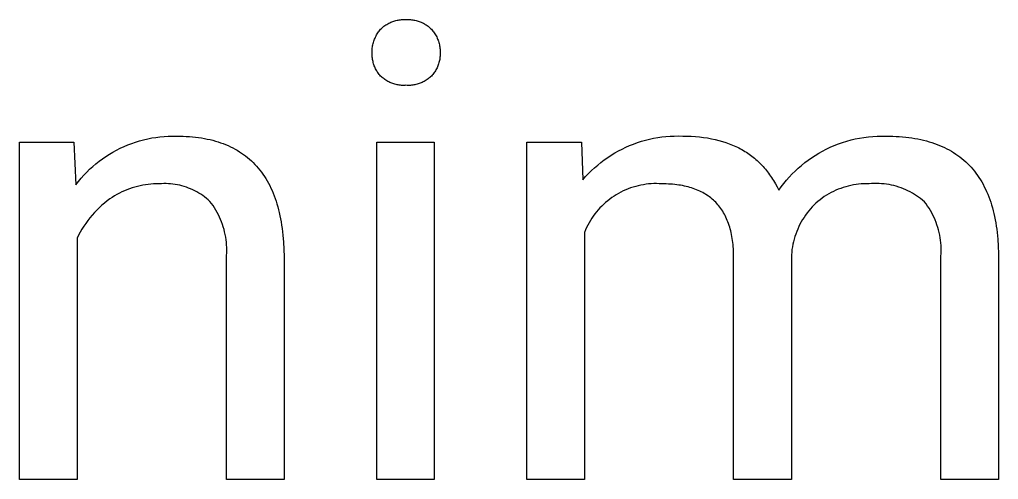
# Model space of a CAD drawing. Header units: millimetres. Extents: x 0 to 4030, y -54 to 2762.
# Drawn here: x 3788.8 to 3851.1, y 303.2 to 332.5 of the extents above; entities that cross this region are included whole.
import ezdxf

# ---------------------------------------------------------------- set-up
doc = ezdxf.new("R2010")
doc.units = ezdxf.units.MM
doc.header["$MEASUREMENT"] = 0
doc.layers.add('Domyślny', color=7, linetype='Continuous', true_color=0x000000)

msp = doc.modelspace()

# ---------------------------------------------------------------- linework, layer by layer
at = {"layer": 'Domyślny'}
for p, q in [((3812.955, 332.474), (3813.026, 332.483)), ((3813.026, 332.483), (3813.096, 332.489)), ((3813.096, 332.489), (3813.168, 332.492)), ((3813.168, 332.492), (3813.239, 332.493)), ((3813.239, 332.493), (3813.31, 332.492)), ((3813.31, 332.492), (3813.381, 332.488)), ((3813.381, 332.488), (3813.452, 332.492)), ((3813.452, 332.492), (3813.524, 332.493)), ((3813.524, 332.493), (3813.595, 332.492)), ((3813.595, 332.492), (3813.667, 332.488)), ((3813.667, 332.488), (3813.738, 332.482)), ((3813.738, 332.482), (3813.809, 332.474)), ((3811.722, 331.82), (3811.77, 331.876)), ((3811.77, 331.876), (3811.82, 331.926)), ((3811.82, 331.926), (3811.873, 331.975)), ((3811.873, 331.975), (3811.927, 332.021)), ((3811.927, 332.021), (3811.982, 332.066)), ((3811.982, 332.066), (3812.039, 332.108)), ((3812.039, 332.108), (3812.097, 332.149)), ((3812.097, 332.149), (3812.157, 332.187)), ((3812.157, 332.187), (3812.218, 332.224)), ((3812.218, 332.224), (3812.281, 332.258)), ((3812.281, 332.258), (3812.344, 332.29)), ((3812.344, 332.29), (3812.409, 332.32)), ((3812.409, 332.32), (3812.475, 332.347)), ((3812.475, 332.347), (3812.541, 332.373)), ((3812.541, 332.373), (3812.608, 332.396)), ((3812.608, 332.396), (3812.677, 332.416)), ((3812.677, 332.416), (3812.745, 332.434)), ((3812.745, 332.434), (3812.815, 332.45)), ((3812.815, 332.45), (3812.885, 332.464)), ((3812.885, 332.464), (3812.955, 332.474)), ((3813.809, 332.474), (3813.879, 332.463)), ((3813.879, 332.463), (3813.949, 332.449)), ((3813.949, 332.449), (3814.019, 332.434)), ((3814.019, 332.434), (3814.088, 332.415)), ((3814.088, 332.415), (3814.157, 332.395)), ((3814.157, 332.395), (3814.224, 332.372)), ((3814.224, 332.372), (3814.291, 332.347)), ((3814.291, 332.347), (3814.357, 332.319)), ((3814.357, 332.319), (3814.422, 332.289)), ((3814.422, 332.289), (3814.486, 332.257)), ((3814.486, 332.257), (3814.549, 332.223)), ((3814.549, 332.223), (3814.61, 332.187)), ((3814.61, 332.187), (3814.67, 332.148)), ((3814.67, 332.148), (3814.729, 332.108)), ((3814.729, 332.108), (3814.787, 332.065)), ((3814.787, 332.065), (3814.843, 332.021)), ((3814.843, 332.021), (3814.897, 331.975)), ((3814.897, 331.975), (3814.95, 331.926)), ((3814.95, 331.926), (3815.001, 331.876)), ((3815.001, 331.876), (3815.05, 331.82)), ((3811.356, 331.178), (3811.382, 331.247)), ((3811.382, 331.247), (3811.411, 331.316)), ((3811.411, 331.316), (3811.442, 331.383)), ((3811.442, 331.383), (3811.476, 331.449)), ((3811.476, 331.449), (3811.511, 331.515)), ((3811.511, 331.515), (3811.549, 331.578)), ((3811.549, 331.578), (3811.589, 331.641)), ((3811.589, 331.641), (3811.631, 331.702)), ((3811.631, 331.702), (3811.676, 331.762)), ((3811.676, 331.762), (3811.722, 331.82)), ((3815.05, 331.82), (3815.096, 331.762)), ((3815.096, 331.762), (3815.141, 331.703)), ((3815.141, 331.703), (3815.184, 331.642)), ((3815.184, 331.642), (3815.225, 331.58)), ((3815.225, 331.58), (3815.263, 331.516)), ((3815.263, 331.516), (3815.299, 331.451)), ((3815.299, 331.451), (3815.333, 331.385)), ((3815.333, 331.385), (3815.365, 331.317)), ((3815.365, 331.317), (3815.394, 331.249)), ((3815.394, 331.249), (3815.421, 331.18)), ((3811.232, 330.599), (3811.239, 330.673)), ((3811.239, 330.673), (3811.248, 330.747)), ((3811.248, 330.747), (3811.26, 330.82)), ((3811.26, 330.82), (3811.274, 330.893)), ((3811.274, 330.893), (3811.291, 330.965)), ((3811.291, 330.965), (3811.31, 331.037)), ((3811.31, 331.037), (3811.332, 331.108)), ((3811.332, 331.108), (3811.356, 331.178)), ((3815.421, 331.18), (3815.446, 331.109)), ((3815.446, 331.109), (3815.468, 331.038)), ((3815.468, 331.038), (3815.487, 330.966)), ((3815.487, 330.966), (3815.504, 330.894)), ((3815.504, 330.894), (3815.519, 330.821)), ((3815.519, 330.821), (3815.531, 330.748)), ((3815.531, 330.748), (3815.541, 330.674)), ((3815.541, 330.674), (3815.548, 330.6)), ((3811.225, 330.306), (3811.226, 330.377)), ((3811.227, 330.236), (3811.225, 330.306)), ((3811.226, 330.451), (3811.227, 330.525)), ((3811.226, 330.377), (3811.226, 330.451)), ((3811.227, 330.525), (3811.232, 330.599)), ((3811.23, 330.166), (3811.227, 330.236)), ((3811.236, 330.096), (3811.23, 330.166)), ((3811.244, 330.026), (3811.236, 330.096)), ((3811.255, 329.957), (3811.244, 330.026)), ((3815.535, 330.026), (3815.524, 329.956)), ((3815.543, 330.095), (3815.535, 330.026)), ((3815.549, 330.166), (3815.543, 330.095)), ((3815.548, 330.6), (3815.552, 330.525)), ((3815.553, 330.236), (3815.549, 330.166)), ((3815.552, 330.525), (3815.554, 330.451)), ((3815.554, 330.451), (3815.553, 330.377)), ((3815.553, 330.377), (3815.554, 330.306)), ((3815.554, 330.306), (3815.553, 330.236)), ((3811.268, 329.888), (3811.255, 329.957)), ((3811.283, 329.819), (3811.268, 329.888)), ((3811.301, 329.751), (3811.283, 329.819)), ((3811.32, 329.684), (3811.301, 329.751)), ((3811.342, 329.617), (3811.32, 329.684)), ((3811.367, 329.551), (3811.342, 329.617)), ((3811.393, 329.486), (3811.367, 329.551)), ((3811.422, 329.422), (3811.393, 329.486)), ((3811.452, 329.359), (3811.422, 329.422)), ((3815.354, 329.421), (3815.323, 329.358)), ((3815.383, 329.485), (3815.354, 329.421)), ((3815.41, 329.55), (3815.383, 329.485)), ((3815.435, 329.616), (3815.41, 329.55)), ((3815.457, 329.683), (3815.435, 329.616)), ((3815.477, 329.75), (3815.457, 329.683)), ((3815.495, 329.818), (3815.477, 329.75)), ((3815.511, 329.887), (3815.495, 329.818)), ((3815.524, 329.956), (3815.511, 329.887)), ((3811.485, 329.297), (3811.452, 329.359)), ((3811.52, 329.236), (3811.485, 329.297)), ((3811.557, 329.176), (3811.52, 329.236)), ((3811.596, 329.118), (3811.557, 329.176)), ((3811.636, 329.061), (3811.596, 329.118)), ((3811.679, 329.005), (3811.636, 329.061)), ((3811.724, 328.951), (3811.679, 329.005)), ((3811.77, 328.898), (3811.724, 328.951)), ((3811.821, 328.849), (3811.77, 328.898)), ((3811.874, 328.802), (3811.821, 328.849)), ((3811.929, 328.757), (3811.874, 328.802)), ((3811.985, 328.714), (3811.929, 328.757)), ((3814.841, 328.757), (3814.784, 328.714)), ((3814.896, 328.802), (3814.841, 328.757)), ((3814.949, 328.849), (3814.896, 328.802)), ((3815.001, 328.898), (3814.949, 328.849)), ((3815.048, 328.95), (3815.001, 328.898)), ((3815.093, 329.004), (3815.048, 328.95)), ((3815.136, 329.06), (3815.093, 329.004)), ((3815.177, 329.117), (3815.136, 329.06)), ((3815.217, 329.175), (3815.177, 329.117)), ((3815.254, 329.235), (3815.217, 329.175)), ((3815.29, 329.296), (3815.254, 329.235)), ((3815.323, 329.358), (3815.29, 329.296)), ((3812.042, 328.672), (3811.985, 328.714)), ((3812.101, 328.633), (3812.042, 328.672)), ((3812.161, 328.596), (3812.101, 328.633)), ((3812.222, 328.561), (3812.161, 328.596)), ((3812.285, 328.527), (3812.222, 328.561)), ((3812.348, 328.496), (3812.285, 328.527)), ((3812.413, 328.468), (3812.348, 328.496)), ((3812.479, 328.441), (3812.413, 328.468)), ((3812.545, 328.417), (3812.479, 328.441)), ((3812.612, 328.394), (3812.545, 328.417)), ((3812.68, 328.375), (3812.612, 328.394)), ((3812.749, 328.357), (3812.68, 328.375)), ((3812.818, 328.342), (3812.749, 328.357)), ((3812.887, 328.329), (3812.818, 328.342)), ((3812.957, 328.319), (3812.887, 328.329)), ((3813.028, 328.311), (3812.957, 328.319)), ((3813.098, 328.305), (3813.028, 328.311)), ((3813.169, 328.302), (3813.098, 328.305)), ((3813.24, 328.301), (3813.169, 328.302)), ((3813.31, 328.303), (3813.24, 328.301)), ((3813.381, 328.307), (3813.31, 328.303)), ((3813.452, 328.303), (3813.381, 328.307)), ((3813.523, 328.301), (3813.452, 328.303)), ((3813.594, 328.302), (3813.523, 328.301)), ((3813.665, 328.306), (3813.594, 328.302)), ((3813.736, 328.311), (3813.665, 328.306)), ((3813.806, 328.32), (3813.736, 328.311)), ((3813.877, 328.33), (3813.806, 328.32)), ((3813.946, 328.343), (3813.877, 328.33)), ((3814.016, 328.358), (3813.946, 328.343)), ((3814.085, 328.375), (3814.016, 328.358)), ((3814.153, 328.395), (3814.085, 328.375)), ((3814.22, 328.417), (3814.153, 328.395)), ((3814.287, 328.442), (3814.22, 328.417)), ((3814.353, 328.468), (3814.287, 328.442)), ((3814.418, 328.497), (3814.353, 328.468)), ((3814.482, 328.528), (3814.418, 328.497)), ((3814.545, 328.561), (3814.482, 328.528)), ((3814.607, 328.596), (3814.545, 328.561)), ((3814.667, 328.634), (3814.607, 328.596)), ((3814.726, 328.673), (3814.667, 328.634)), ((3814.784, 328.714), (3814.726, 328.673)), ((3797.469, 324.996), (3797.73, 325.03)), ((3797.73, 325.03), (3797.993, 325.055)), ((3797.993, 325.055), (3798.256, 325.071)), ((3798.256, 325.071), (3798.52, 325.078)), ((3798.52, 325.078), (3798.784, 325.076)), ((3798.784, 325.076), (3798.994, 325.074)), ((3798.994, 325.074), (3799.201, 325.068)), ((3799.201, 325.068), (3799.404, 325.059)), ((3799.404, 325.059), (3799.605, 325.046)), ((3799.605, 325.046), (3799.802, 325.029)), ((3799.802, 325.029), (3799.996, 325.008)), ((3799.996, 325.008), (3800.186, 324.984)), ((3829.392, 324.982), (3829.655, 325.02)), ((3829.655, 325.02), (3829.919, 325.049)), ((3829.919, 325.049), (3830.184, 325.069)), ((3830.184, 325.069), (3830.449, 325.08)), ((3830.449, 325.08), (3830.715, 325.083)), ((3830.715, 325.083), (3830.981, 325.076)), ((3830.981, 325.076), (3831.258, 325.072)), ((3831.258, 325.072), (3831.53, 325.062)), ((3831.53, 325.062), (3831.797, 325.045)), ((3831.797, 325.045), (3832.058, 325.022)), ((3832.058, 325.022), (3832.313, 324.992)), ((3842.512, 324.992), (3842.79, 325.027)), ((3842.79, 325.027), (3843.068, 325.054)), ((3843.068, 325.054), (3843.348, 325.071)), ((3843.348, 325.071), (3843.628, 325.078)), ((3843.628, 325.078), (3843.907, 325.076)), ((3843.907, 325.076), (3844.341, 325.068)), ((3844.341, 325.068), (3844.552, 325.059)), ((3844.552, 325.059), (3844.76, 325.047)), ((3844.76, 325.047), (3844.965, 325.03)), ((3844.965, 325.03), (3845.166, 325.01)), ((3845.166, 325.01), (3845.364, 324.986)), ((3788.803, 303.219), (3788.803, 324.696)), ((3788.803, 324.696), (3792.262, 324.696)), ((3792.262, 324.696), (3792.381, 321.981)), ((3795.208, 324.303), (3795.447, 324.414)), ((3795.447, 324.414), (3795.69, 324.516)), ((3795.69, 324.516), (3795.937, 324.61)), ((3795.937, 324.61), (3796.186, 324.696)), ((3796.186, 324.696), (3796.438, 324.774)), ((3796.438, 324.774), (3796.693, 324.842)), ((3796.693, 324.842), (3796.95, 324.902)), ((3796.95, 324.902), (3797.208, 324.954)), ((3797.208, 324.954), (3797.469, 324.996)), ((3800.186, 324.984), (3800.373, 324.956)), ((3800.373, 324.956), (3800.557, 324.924)), ((3800.557, 324.924), (3800.738, 324.888)), ((3800.738, 324.888), (3800.916, 324.849)), ((3800.916, 324.849), (3801.09, 324.806)), ((3801.09, 324.806), (3801.261, 324.759)), ((3801.261, 324.759), (3801.428, 324.708)), ((3801.428, 324.708), (3801.592, 324.654)), ((3801.592, 324.654), (3801.753, 324.596)), ((3801.753, 324.596), (3801.911, 324.534)), ((3801.911, 324.534), (3802.066, 324.469)), ((3802.066, 324.469), (3802.217, 324.399)), ((3802.217, 324.399), (3802.365, 324.326)), ((3811.523, 303.219), (3811.523, 324.696)), ((3811.523, 324.696), (3815.182, 324.696)), ((3815.182, 324.696), (3815.182, 303.219)), ((3821.077, 303.219), (3821.077, 324.696)), ((3821.077, 324.696), (3824.536, 324.696)), ((3824.536, 324.696), (3824.634, 322.299)), ((3827.365, 324.367), (3827.608, 324.474)), ((3827.608, 324.474), (3827.855, 324.572)), ((3827.855, 324.572), (3828.105, 324.662)), ((3828.105, 324.662), (3828.358, 324.743)), ((3828.358, 324.743), (3828.613, 324.816)), ((3828.613, 324.816), (3828.871, 324.88)), ((3828.871, 324.88), (3829.131, 324.936)), ((3829.131, 324.936), (3829.392, 324.982)), ((3832.313, 324.992), (3832.562, 324.954)), ((3832.562, 324.954), (3832.807, 324.911)), ((3832.807, 324.911), (3833.045, 324.86)), ((3833.045, 324.86), (3833.278, 324.803)), ((3833.278, 324.803), (3833.505, 324.739)), ((3833.505, 324.739), (3833.727, 324.668)), ((3833.727, 324.668), (3833.836, 324.63)), ((3833.836, 324.63), (3833.943, 324.591)), ((3833.943, 324.591), (3834.049, 324.549)), ((3834.049, 324.549), (3834.153, 324.506)), ((3834.153, 324.506), (3834.257, 324.462)), ((3834.257, 324.462), (3834.358, 324.415)), ((3834.358, 324.415), (3834.459, 324.367)), ((3840.369, 324.369), (3840.626, 324.479)), ((3840.626, 324.479), (3840.887, 324.58)), ((3840.887, 324.58), (3841.152, 324.671)), ((3841.152, 324.671), (3841.419, 324.754)), ((3841.419, 324.754), (3841.689, 324.827)), ((3841.689, 324.827), (3841.962, 324.891)), ((3841.962, 324.891), (3842.236, 324.946)), ((3842.236, 324.946), (3842.512, 324.992)), ((3845.364, 324.986), (3845.559, 324.959)), ((3845.559, 324.959), (3845.75, 324.928)), ((3845.75, 324.928), (3845.938, 324.893)), ((3845.938, 324.893), (3846.122, 324.855)), ((3846.122, 324.855), (3846.303, 324.813)), ((3846.303, 324.813), (3846.481, 324.767)), ((3846.481, 324.767), (3846.656, 324.718)), ((3846.656, 324.718), (3846.826, 324.665)), ((3846.826, 324.665), (3846.994, 324.608)), ((3846.994, 324.608), (3847.158, 324.548)), ((3847.158, 324.548), (3847.319, 324.484)), ((3847.319, 324.484), (3847.476, 324.417)), ((3847.476, 324.417), (3847.631, 324.346)), ((3794.075, 323.631), (3794.292, 323.781)), ((3794.292, 323.781), (3794.514, 323.923)), ((3794.514, 323.923), (3794.741, 324.057)), ((3794.741, 324.057), (3794.973, 324.184)), ((3794.973, 324.184), (3795.208, 324.303)), ((3802.365, 324.326), (3802.509, 324.249)), ((3802.509, 324.249), (3802.651, 324.169)), ((3802.651, 324.169), (3802.789, 324.084)), ((3802.789, 324.084), (3802.923, 323.996)), ((3802.923, 323.996), (3803.055, 323.904)), ((3803.055, 323.904), (3803.183, 323.809)), ((3803.183, 323.809), (3803.308, 323.71)), ((3826.21, 323.716), (3826.432, 323.861)), ((3826.432, 323.861), (3826.659, 324)), ((3826.659, 324), (3826.89, 324.13)), ((3826.89, 324.13), (3827.126, 324.253)), ((3827.126, 324.253), (3827.365, 324.367)), ((3834.459, 324.367), (3834.558, 324.318)), ((3834.558, 324.318), (3834.655, 324.266)), ((3834.655, 324.266), (3834.751, 324.213)), ((3834.751, 324.213), (3834.846, 324.158)), ((3834.846, 324.158), (3834.939, 324.102)), ((3834.939, 324.102), (3835.031, 324.044)), ((3835.031, 324.044), (3835.122, 323.984)), ((3835.122, 323.984), (3835.211, 323.922)), ((3835.211, 323.922), (3835.299, 323.859)), ((3835.299, 323.859), (3835.385, 323.794)), ((3835.385, 323.794), (3835.47, 323.728)), ((3839.177, 323.702), (3839.402, 323.85)), ((3839.402, 323.85), (3839.632, 323.991)), ((3839.632, 323.991), (3839.866, 324.124)), ((3839.866, 324.124), (3840.115, 324.251)), ((3840.115, 324.251), (3840.369, 324.369)), ((3847.631, 324.346), (3847.781, 324.271)), ((3847.781, 324.271), (3847.929, 324.192)), ((3847.929, 324.192), (3848.072, 324.11)), ((3848.072, 324.11), (3848.213, 324.024)), ((3848.213, 324.024), (3848.35, 323.935)), ((3848.35, 323.935), (3848.484, 323.842)), ((3848.484, 323.842), (3848.614, 323.745)), ((3793.26, 322.962), (3793.455, 323.14)), ((3793.455, 323.14), (3793.656, 323.311)), ((3793.656, 323.311), (3793.863, 323.475)), ((3793.863, 323.475), (3794.075, 323.631)), ((3803.308, 323.71), (3803.43, 323.606)), ((3803.43, 323.606), (3803.548, 323.5)), ((3803.548, 323.5), (3803.663, 323.389)), ((3803.663, 323.389), (3803.775, 323.275)), ((3803.775, 323.275), (3803.883, 323.157)), ((3803.883, 323.157), (3803.988, 323.035)), ((3825.374, 323.06), (3825.575, 323.235)), ((3825.575, 323.235), (3825.781, 323.402)), ((3825.781, 323.402), (3825.993, 323.562)), ((3825.993, 323.562), (3826.21, 323.716)), ((3835.47, 323.728), (3835.554, 323.66)), ((3835.554, 323.66), (3835.636, 323.59)), ((3835.636, 323.59), (3835.717, 323.518)), ((3835.717, 323.518), (3835.796, 323.445)), ((3835.796, 323.445), (3835.874, 323.37)), ((3835.874, 323.37), (3835.95, 323.293)), ((3835.95, 323.293), (3836.026, 323.215)), ((3836.026, 323.215), (3836.099, 323.135)), ((3838.331, 323.037), (3838.534, 323.214)), ((3838.534, 323.214), (3838.743, 323.384)), ((3838.743, 323.384), (3838.958, 323.546)), ((3838.958, 323.546), (3839.177, 323.702)), ((3848.614, 323.745), (3848.741, 323.645)), ((3848.741, 323.645), (3848.865, 323.54)), ((3848.865, 323.54), (3848.985, 323.433)), ((3848.985, 323.433), (3849.102, 323.321)), ((3849.102, 323.321), (3849.216, 323.206)), ((3849.216, 323.206), (3849.326, 323.088)), ((3792.713, 322.392), (3792.889, 322.588)), ((3792.889, 322.588), (3793.071, 322.778)), ((3793.071, 322.778), (3793.26, 322.962)), ((3803.988, 323.035), (3804.09, 322.909)), ((3804.09, 322.909), (3804.189, 322.78)), ((3804.189, 322.78), (3804.284, 322.647)), ((3804.284, 322.647), (3804.376, 322.51)), ((3824.81, 322.499), (3824.992, 322.692)), ((3824.992, 322.692), (3825.18, 322.88)), ((3825.18, 322.88), (3825.374, 323.06)), ((3836.099, 323.135), (3836.172, 323.053)), ((3836.172, 323.053), (3836.243, 322.97)), ((3836.243, 322.97), (3836.312, 322.885)), ((3836.312, 322.885), (3836.38, 322.798)), ((3836.38, 322.798), (3836.447, 322.709)), ((3836.447, 322.709), (3836.512, 322.619)), ((3836.512, 322.619), (3836.576, 322.527)), ((3836.576, 322.527), (3836.639, 322.434)), ((3837.759, 322.467), (3837.943, 322.664)), ((3837.943, 322.664), (3838.134, 322.853)), ((3838.134, 322.853), (3838.331, 323.037)), ((3849.326, 323.088), (3849.433, 322.965)), ((3849.433, 322.965), (3849.536, 322.839)), ((3849.536, 322.839), (3849.636, 322.71)), ((3849.636, 322.71), (3849.733, 322.577)), ((3849.733, 322.577), (3849.826, 322.44)), ((3792.381, 321.981), (3792.543, 322.189)), ((3792.543, 322.189), (3792.713, 322.392)), ((3796.463, 321.916), (3796.293, 321.877)), ((3796.634, 321.951), (3796.463, 321.916)), ((3796.807, 321.979), (3796.634, 321.951)), ((3796.98, 322.002), (3796.807, 321.979)), ((3797.155, 322.019), (3796.98, 322.002)), ((3797.329, 322.03), (3797.155, 322.019)), ((3797.504, 322.035), (3797.329, 322.03)), ((3797.679, 322.035), (3797.504, 322.035)), ((3797.825, 322.045), (3797.679, 322.035)), ((3797.972, 322.049), (3797.825, 322.045)), ((3798.118, 322.049), (3797.972, 322.049)), ((3798.265, 322.044), (3798.118, 322.049)), ((3798.411, 322.033), (3798.265, 322.044)), ((3798.557, 322.018), (3798.411, 322.033)), ((3798.702, 321.997), (3798.557, 322.018)), ((3798.846, 321.971), (3798.702, 321.997)), ((3798.989, 321.941), (3798.846, 321.971)), ((3799.131, 321.905), (3798.989, 321.941)), ((3799.272, 321.864), (3799.131, 321.905)), ((3804.376, 322.51), (3804.465, 322.369)), ((3804.465, 322.369), (3804.551, 322.225)), ((3804.551, 322.225), (3804.633, 322.077)), ((3804.633, 322.077), (3804.712, 321.925)), ((3804.712, 321.925), (3804.788, 321.77)), ((3824.634, 322.299), (3824.81, 322.499)), ((3828.154, 321.916), (3827.991, 321.874)), ((3828.318, 321.952), (3828.154, 321.916)), ((3828.484, 321.983), (3828.318, 321.952)), ((3828.65, 322.007), (3828.484, 321.983)), ((3828.817, 322.026), (3828.65, 322.007)), ((3828.984, 322.04), (3828.817, 322.026)), ((3829.152, 322.047), (3828.984, 322.04)), ((3829.32, 322.049), (3829.152, 322.047)), ((3829.488, 322.045), (3829.32, 322.049)), ((3829.656, 322.035), (3829.488, 322.045)), ((3829.937, 322.03), (3829.656, 322.035)), ((3830.074, 322.025), (3829.937, 322.03)), ((3830.209, 322.016), (3830.074, 322.025)), ((3830.342, 322.006), (3830.209, 322.016)), ((3830.472, 321.994), (3830.342, 322.006)), ((3830.601, 321.979), (3830.472, 321.994)), ((3830.727, 321.961), (3830.601, 321.979)), ((3830.85, 321.942), (3830.727, 321.961)), ((3830.972, 321.92), (3830.85, 321.942)), ((3831.091, 321.896), (3830.972, 321.92)), ((3831.208, 321.87), (3831.091, 321.896)), ((3836.639, 322.434), (3836.7, 322.339)), ((3836.7, 322.339), (3836.76, 322.242)), ((3836.76, 322.242), (3836.818, 322.143)), ((3836.818, 322.143), (3836.875, 322.043)), ((3836.875, 322.043), (3836.985, 321.837)), ((3837.246, 321.844), (3837.41, 322.057)), ((3837.41, 322.057), (3837.581, 322.265)), ((3837.581, 322.265), (3837.759, 322.467)), ((3841.513, 321.895), (3841.351, 321.852)), ((3841.676, 321.933), (3841.513, 321.895)), ((3841.841, 321.965), (3841.676, 321.933)), ((3842.006, 321.991), (3841.841, 321.965)), ((3842.172, 322.011), (3842.006, 321.991)), ((3842.339, 322.026), (3842.172, 322.011)), ((3842.506, 322.035), (3842.339, 322.026)), ((3842.674, 322.038), (3842.506, 322.035)), ((3842.841, 322.035), (3842.674, 322.038)), ((3842.999, 322.048), (3842.841, 322.035)), ((3843.158, 322.056), (3842.999, 322.048)), ((3843.317, 322.058), (3843.158, 322.056)), ((3843.475, 322.054), (3843.317, 322.058)), ((3843.633, 322.046), (3843.475, 322.054)), ((3843.791, 322.031), (3843.633, 322.046)), ((3843.949, 322.012), (3843.791, 322.031)), ((3844.106, 321.987), (3843.949, 322.012)), ((3844.261, 321.956), (3844.106, 321.987)), ((3844.416, 321.92), (3844.261, 321.956)), ((3844.569, 321.879), (3844.416, 321.92)), ((3849.826, 322.44), (3849.916, 322.299)), ((3849.916, 322.299), (3850.002, 322.155)), ((3850.002, 322.155), (3850.085, 322.007)), ((3850.085, 322.007), (3850.165, 321.855)), ((3794.997, 321.359), (3794.846, 321.27)), ((3795.151, 321.442), (3794.997, 321.359)), ((3795.307, 321.52), (3795.151, 321.442)), ((3795.466, 321.593), (3795.307, 321.52)), ((3795.627, 321.661), (3795.466, 321.593)), ((3795.791, 321.723), (3795.627, 321.661)), ((3795.956, 321.78), (3795.791, 321.723)), ((3796.124, 321.831), (3795.956, 321.78)), ((3796.293, 321.877), (3796.124, 321.831)), ((3799.412, 321.819), (3799.272, 321.864)), ((3799.549, 321.769), (3799.412, 321.819)), ((3799.685, 321.714), (3799.549, 321.769)), ((3799.819, 321.654), (3799.685, 321.714)), ((3799.951, 321.59), (3799.819, 321.654)), ((3800.08, 321.521), (3799.951, 321.59)), ((3800.207, 321.448), (3800.08, 321.521)), ((3800.331, 321.37), (3800.207, 321.448)), ((3800.453, 321.288), (3800.331, 321.37)), ((3800.571, 321.202), (3800.453, 321.288)), ((3804.788, 321.77), (3804.86, 321.61)), ((3804.86, 321.61), (3804.929, 321.447)), ((3804.929, 321.447), (3804.995, 321.281)), ((3804.995, 321.281), (3805.058, 321.11)), ((3826.76, 321.346), (3826.617, 321.257)), ((3826.905, 321.43), (3826.76, 321.346)), ((3827.053, 321.51), (3826.905, 321.43)), ((3827.204, 321.584), (3827.053, 321.51)), ((3827.357, 321.653), (3827.204, 321.584)), ((3827.513, 321.716), (3827.357, 321.653)), ((3827.67, 321.774), (3827.513, 321.716)), ((3827.83, 321.827), (3827.67, 321.774)), ((3827.991, 321.874), (3827.83, 321.827)), ((3831.323, 321.841), (3831.208, 321.87)), ((3831.436, 321.81), (3831.323, 321.841)), ((3831.546, 321.777), (3831.436, 321.81)), ((3831.654, 321.741), (3831.546, 321.777)), ((3831.76, 321.703), (3831.654, 321.741)), ((3831.864, 321.663), (3831.76, 321.703)), ((3831.965, 321.621), (3831.864, 321.663)), ((3832.065, 321.576), (3831.965, 321.621)), ((3832.162, 321.529), (3832.065, 321.576)), ((3832.256, 321.48), (3832.162, 321.529)), ((3832.349, 321.428), (3832.256, 321.48)), ((3832.439, 321.374), (3832.349, 321.428)), ((3832.527, 321.318), (3832.439, 321.374)), ((3832.613, 321.259), (3832.527, 321.318)), ((3836.985, 321.837), (3837.089, 321.625)), ((3837.089, 321.625), (3837.246, 321.844)), ((3840.13, 321.311), (3839.989, 321.22)), ((3840.274, 321.397), (3840.13, 321.311)), ((3840.42, 321.478), (3840.274, 321.397)), ((3840.57, 321.553), (3840.42, 321.478)), ((3840.722, 321.624), (3840.57, 321.553)), ((3840.876, 321.689), (3840.722, 321.624)), ((3841.033, 321.749), (3840.876, 321.689)), ((3841.191, 321.803), (3841.033, 321.749)), ((3841.351, 321.852), (3841.191, 321.803)), ((3844.721, 321.832), (3844.569, 321.879)), ((3844.871, 321.781), (3844.721, 321.832)), ((3845.019, 321.724), (3844.871, 321.781)), ((3845.165, 321.662), (3845.019, 321.724)), ((3845.308, 321.595), (3845.165, 321.662)), ((3845.45, 321.523), (3845.308, 321.595)), ((3845.589, 321.446), (3845.45, 321.523)), ((3845.725, 321.365), (3845.589, 321.446)), ((3845.858, 321.279), (3845.725, 321.365)), ((3845.988, 321.188), (3845.858, 321.279)), ((3850.165, 321.855), (3850.241, 321.7)), ((3850.241, 321.7), (3850.314, 321.541)), ((3850.314, 321.541), (3850.384, 321.379)), ((3850.384, 321.379), (3850.45, 321.213)), ((3794.036, 320.668), (3793.873, 320.519)), ((3794.204, 320.811), (3794.036, 320.668)), ((3794.376, 320.948), (3794.204, 320.811)), ((3794.553, 321.079), (3794.376, 320.948)), ((3794.698, 321.177), (3794.553, 321.079)), ((3794.846, 321.27), (3794.698, 321.177)), ((3800.687, 321.112), (3800.571, 321.202)), ((3800.799, 321.018), (3800.687, 321.112)), ((3800.908, 320.92), (3800.799, 321.018)), ((3801.01, 320.786), (3800.908, 320.92)), ((3801.107, 320.65), (3801.01, 320.786)), ((3801.199, 320.51), (3801.107, 320.65)), ((3805.058, 321.11), (3805.117, 320.936)), ((3805.117, 320.936), (3805.173, 320.758)), ((3805.173, 320.758), (3805.226, 320.576)), ((3825.956, 320.74), (3825.835, 320.623)), ((3826.081, 320.852), (3825.956, 320.74)), ((3826.21, 320.96), (3826.081, 320.852)), ((3826.342, 321.064), (3826.21, 320.96)), ((3826.478, 321.162), (3826.342, 321.064)), ((3826.617, 321.257), (3826.478, 321.162)), ((3832.697, 321.199), (3832.613, 321.259)), ((3832.778, 321.136), (3832.697, 321.199)), ((3832.857, 321.07), (3832.778, 321.136)), ((3832.934, 321.003), (3832.857, 321.07)), ((3833.009, 320.933), (3832.934, 321.003)), ((3833.082, 320.86), (3833.009, 320.933)), ((3833.152, 320.786), (3833.082, 320.86)), ((3833.22, 320.709), (3833.152, 320.786)), ((3833.286, 320.63), (3833.22, 320.709)), ((3839.339, 320.692), (3839.221, 320.569)), ((3839.46, 320.81), (3839.339, 320.692)), ((3839.587, 320.919), (3839.46, 320.81)), ((3839.718, 321.024), (3839.587, 320.919)), ((3839.852, 321.125), (3839.718, 321.024)), ((3839.989, 321.22), (3839.852, 321.125)), ((3846.115, 321.093), (3845.988, 321.188)), ((3846.239, 320.994), (3846.115, 321.093)), ((3846.359, 320.89), (3846.239, 320.994)), ((3846.46, 320.756), (3846.359, 320.89)), ((3846.557, 320.619), (3846.46, 320.756)), ((3850.45, 321.213), (3850.513, 321.043)), ((3850.513, 321.043), (3850.572, 320.87)), ((3850.572, 320.87), (3850.629, 320.693)), ((3850.629, 320.693), (3850.681, 320.512)), ((3793.416, 320.042), (3793.275, 319.873)), ((3793.563, 320.206), (3793.416, 320.042)), ((3793.716, 320.365), (3793.563, 320.206)), ((3793.873, 320.519), (3793.716, 320.365)), ((3801.287, 320.367), (3801.199, 320.51)), ((3801.37, 320.222), (3801.287, 320.367)), ((3801.447, 320.073), (3801.37, 320.222)), ((3801.52, 319.922), (3801.447, 320.073)), ((3805.226, 320.576), (3805.275, 320.39)), ((3805.275, 320.39), (3805.321, 320.201)), ((3805.321, 320.201), (3805.364, 320.008)), ((3825.392, 320.118), (3825.293, 319.982)), ((3825.496, 320.25), (3825.392, 320.118)), ((3825.605, 320.378), (3825.496, 320.25)), ((3825.718, 320.503), (3825.605, 320.378)), ((3825.835, 320.623), (3825.718, 320.503)), ((3833.349, 320.548), (3833.286, 320.63)), ((3833.411, 320.465), (3833.349, 320.548)), ((3833.47, 320.379), (3833.411, 320.465)), ((3833.527, 320.29), (3833.47, 320.379)), ((3833.581, 320.2), (3833.527, 320.29)), ((3833.634, 320.107), (3833.581, 320.2)), ((3833.684, 320.012), (3833.634, 320.107)), ((3838.794, 320.042), (3838.699, 319.902)), ((3838.894, 320.18), (3838.794, 320.042)), ((3838.999, 320.313), (3838.894, 320.18)), ((3839.108, 320.443), (3838.999, 320.313)), ((3839.221, 320.569), (3839.108, 320.443)), ((3846.649, 320.479), (3846.557, 320.619)), ((3846.737, 320.335), (3846.649, 320.479)), ((3846.819, 320.189), (3846.737, 320.335)), ((3846.897, 320.04), (3846.819, 320.189)), ((3846.969, 319.889), (3846.897, 320.04)), ((3850.681, 320.512), (3850.731, 320.327)), ((3850.731, 320.327), (3850.777, 320.139)), ((3850.777, 320.139), (3850.819, 319.948)), ((3793.01, 319.521), (3792.887, 319.338)), ((3793.14, 319.699), (3793.01, 319.521)), ((3793.275, 319.873), (3793.14, 319.699)), ((3801.588, 319.769), (3801.52, 319.922)), ((3801.65, 319.614), (3801.588, 319.769)), ((3801.708, 319.456), (3801.65, 319.614)), ((3801.76, 319.297), (3801.708, 319.456)), ((3805.364, 320.008), (3805.404, 319.811)), ((3805.404, 319.811), (3805.44, 319.611)), ((3805.44, 319.611), (3805.473, 319.406)), ((3805.473, 319.406), (3805.503, 319.198)), ((3824.944, 319.408), (3824.869, 319.258)), ((3825.024, 319.556), (3824.944, 319.408)), ((3825.109, 319.701), (3825.024, 319.556)), ((3825.198, 319.843), (3825.109, 319.701)), ((3825.293, 319.982), (3825.198, 319.843)), ((3833.732, 319.914), (3833.684, 320.012)), ((3833.777, 319.814), (3833.732, 319.914)), ((3833.821, 319.712), (3833.777, 319.814)), ((3833.862, 319.608), (3833.821, 319.712)), ((3833.901, 319.501), (3833.862, 319.608)), ((3833.938, 319.392), (3833.901, 319.501)), ((3838.443, 319.462), (3838.368, 319.31)), ((3838.523, 319.612), (3838.443, 319.462)), ((3838.609, 319.758), (3838.523, 319.612)), ((3838.699, 319.902), (3838.609, 319.758)), ((3847.037, 319.735), (3846.969, 319.889)), ((3847.099, 319.579), (3847.037, 319.735)), ((3847.155, 319.421), (3847.099, 319.579)), ((3847.207, 319.261), (3847.155, 319.421)), ((3850.819, 319.948), (3850.858, 319.752)), ((3850.858, 319.752), (3850.894, 319.553)), ((3850.894, 319.553), (3850.927, 319.351)), ((3792.66, 318.961), (3792.556, 318.767)), ((3792.77, 319.152), (3792.66, 318.961)), ((3792.887, 319.338), (3792.77, 319.152)), ((3801.806, 319.136), (3801.76, 319.297)), ((3801.847, 318.974), (3801.806, 319.136)), ((3801.883, 318.81), (3801.847, 318.974)), ((3801.913, 318.645), (3801.883, 318.81)), ((3805.503, 319.198), (3805.552, 318.771)), ((3824.8, 319.105), (3824.735, 318.949)), ((3824.735, 318.949), (3824.735, 303.219)), ((3824.869, 319.258), (3824.8, 319.105)), ((3833.973, 319.281), (3833.938, 319.392)), ((3834.005, 319.167), (3833.973, 319.281)), ((3834.035, 319.052), (3834.005, 319.167)), ((3834.063, 318.933), (3834.035, 319.052)), ((3834.088, 318.813), (3834.063, 318.933)), ((3834.112, 318.69), (3834.088, 318.813)), ((3838.174, 318.84), (3838.12, 318.679)), ((3838.233, 318.999), (3838.174, 318.84)), ((3838.298, 319.156), (3838.233, 318.999)), ((3838.368, 319.31), (3838.298, 319.156)), ((3847.253, 319.099), (3847.207, 319.261)), ((3847.293, 318.936), (3847.253, 319.099)), ((3847.328, 318.772), (3847.293, 318.936)), ((3850.927, 319.351), (3850.956, 319.144)), ((3850.956, 319.144), (3850.981, 318.935)), ((3850.981, 318.935), (3851.022, 318.504)), ((3792.556, 318.767), (3792.458, 318.569)), ((3792.458, 318.569), (3792.458, 303.219)), ((3801.938, 318.48), (3801.913, 318.645)), ((3801.956, 318.313), (3801.938, 318.48)), ((3801.97, 318.146), (3801.956, 318.313)), ((3805.552, 318.771), (3805.589, 318.329)), ((3805.589, 318.329), (3805.612, 317.872)), ((3834.133, 318.565), (3834.112, 318.69)), ((3834.152, 318.438), (3834.133, 318.565)), ((3834.169, 318.308), (3834.152, 318.438)), ((3834.183, 318.176), (3834.169, 318.308)), ((3834.196, 318.042), (3834.183, 318.176)), ((3837.992, 318.187), (3837.96, 318.02)), ((3838.029, 318.352), (3837.992, 318.187)), ((3838.072, 318.517), (3838.029, 318.352)), ((3838.12, 318.679), (3838.072, 318.517)), ((3847.358, 318.607), (3847.328, 318.772)), ((3847.381, 318.44), (3847.358, 318.607)), ((3847.4, 318.274), (3847.381, 318.44)), ((3847.412, 318.106), (3847.4, 318.274)), ((3851.022, 318.504), (3851.05, 318.058)), ((3801.967, 317.476), (3801.976, 317.644)), ((3801.978, 317.979), (3801.97, 318.146)), ((3801.976, 317.644), (3801.98, 317.811)), ((3801.98, 317.811), (3801.978, 317.979)), ((3805.612, 317.872), (3805.623, 317.399)), ((3834.206, 317.906), (3834.196, 318.042)), ((3834.219, 317.626), (3834.206, 317.906)), ((3834.223, 317.337), (3834.219, 317.626)), ((3837.914, 317.684), (3837.9, 317.515)), ((3837.934, 317.853), (3837.914, 317.684)), ((3837.96, 318.02), (3837.934, 317.853)), ((3847.406, 317.435), (3847.416, 317.602)), ((3847.419, 317.938), (3847.412, 318.106)), ((3847.416, 317.602), (3847.42, 317.77)), ((3847.42, 317.77), (3847.419, 317.938)), ((3851.05, 318.058), (3851.064, 317.598)), ((3851.064, 317.598), (3851.064, 303.219)), ((3801.967, 303.219), (3801.967, 317.476)), ((3805.623, 317.399), (3805.623, 303.219)), ((3834.223, 303.219), (3834.223, 317.337)), ((3837.9, 317.515), (3837.9, 303.219)), ((3847.406, 303.219), (3847.406, 317.435)), ((3792.458, 303.219), (3788.803, 303.219)), ((3805.623, 303.219), (3801.967, 303.219)), ((3815.182, 303.219), (3811.523, 303.219)), ((3824.735, 303.219), (3821.077, 303.219)), ((3837.9, 303.219), (3834.223, 303.219)), ((3851.064, 303.219), (3847.406, 303.219))]:
    msp.add_line(p, q, dxfattribs=at)

doc.saveas('drawing.dxf')
